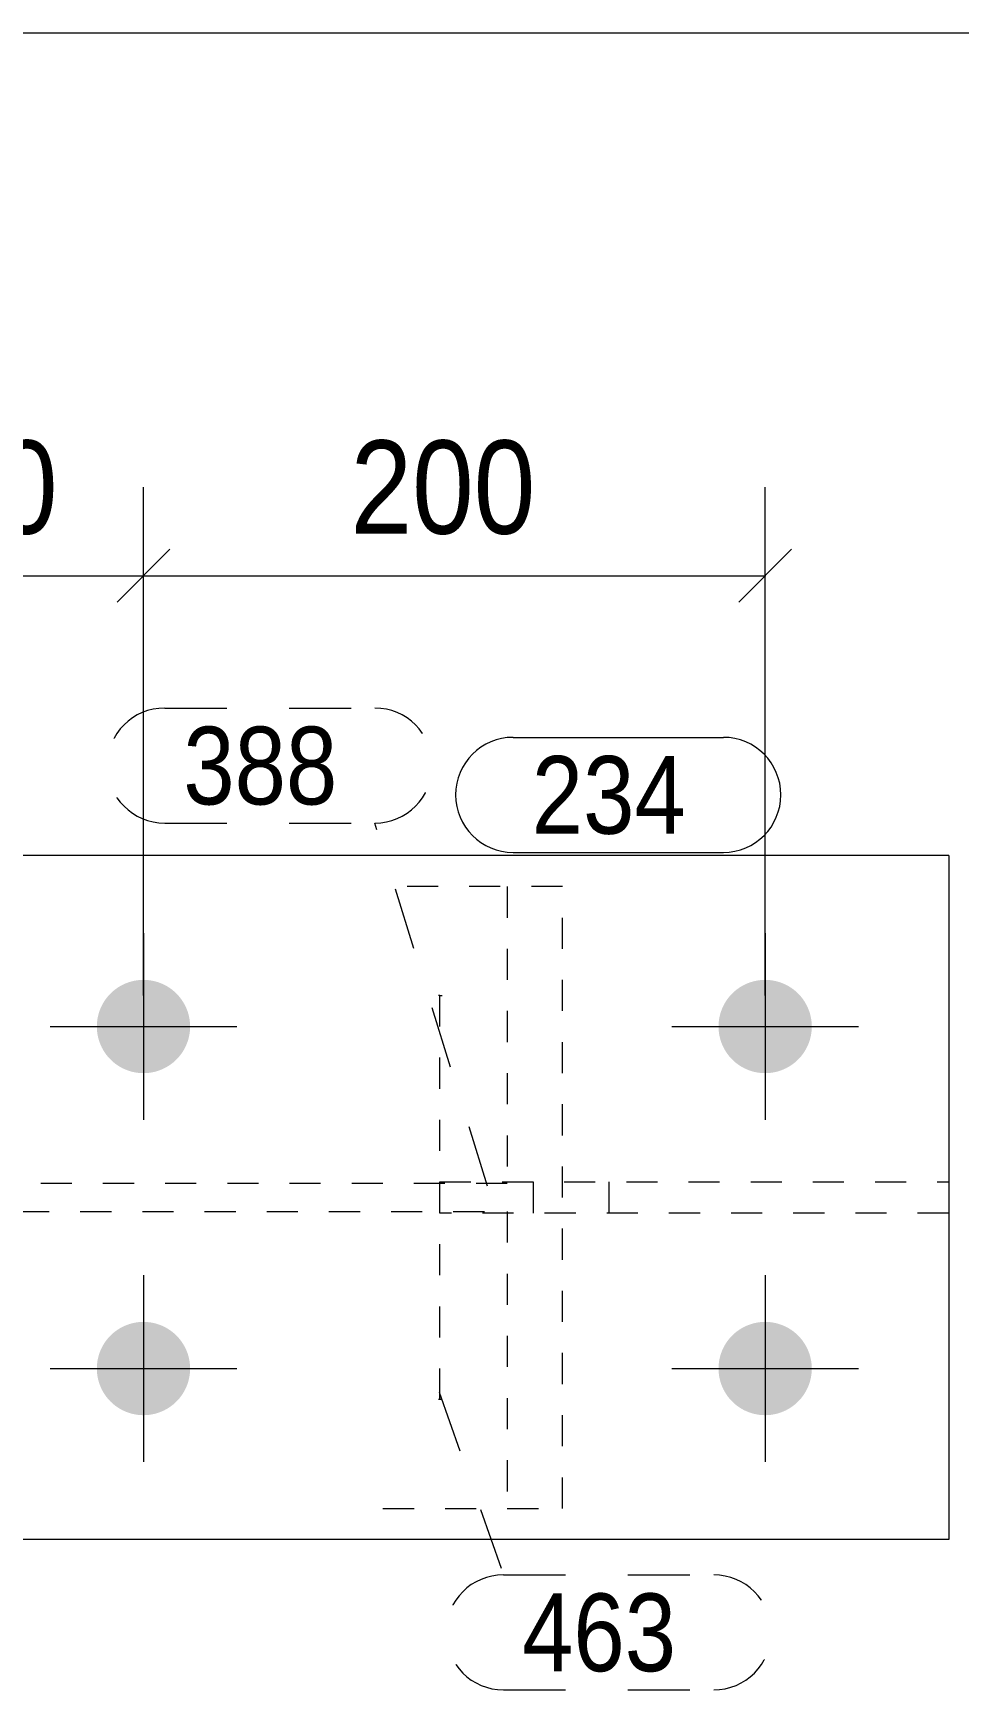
# Model space of a CAD drawing. Header units: millimetres. Extents: x 2 to 579, y 1 to 825.
# Drawn here: x 326.3 to 356, y 771.7 to 825 of the extents above; entities that cross this region are included whole.
import ezdxf

# ---------------------------------------------------------------- set-up
doc = ezdxf.new("R2010")
doc.units = ezdxf.units.MM
for name, pattern in [('XKITLINE00', [0]), ('XKITLINE01', [4, 1, -1, 1, -1]), ('XKITLINE02', [4, 2, -2])]:
    doc.linetypes.add(name, pattern=pattern)
for name, color, linetype, lineweight in [('Bolt', 3, 'Continuous', 0), ('Dimensions', 7, 'Continuous', 0), ('DrawingSheet', 5, 'Continuous', 0), ('Part', 2, 'Continuous', 0), ('PartMark', 7, 'Continuous', 0)]:
    doc.layers.add(name, color=color, linetype=linetype, lineweight=lineweight)
doc.styles.add('ARIAL', font='ARIAL.TTF')

# ---------------------------------------------------------------- blocks, each defined once
blk = doc.blocks.new('*A61')
at = {"layer": 'Bolt'}
for points in [[(329.846, 794.55), (329.883, 794.548), (329.92, 794.546), (329.956, 794.543), (329.993, 794.539), (330.029, 794.534), (330.066, 794.528), (330.102, 794.521), (330.138, 794.514), (330.174, 794.505), (330.209, 794.496), (330.245, 794.485), (330.28, 794.474), (330.315, 794.462), (330.349, 794.449), (330.383, 794.436), (330.417, 794.421), (330.451, 794.406), (330.484, 794.39), (330.516, 794.373), (330.549, 794.355), (330.58, 794.337), (330.612, 794.317), (330.643, 794.297), (330.673, 794.276), (330.703, 794.255), (330.732, 794.233), (330.761, 794.21), (330.789, 794.186), (330.817, 794.161), (330.844, 794.136), (330.87, 794.111), (330.896, 794.084), (330.921, 794.057), (330.945, 794.03), (330.969, 794.002), (330.992, 793.973), (331.014, 793.944), (331.036, 793.914), (331.056, 793.883), (331.077, 793.852), (331.096, 793.821), (331.114, 793.789), (331.132, 793.757), (331.149, 793.724), (331.165, 793.691), (331.181, 793.658), (331.195, 793.624), (331.209, 793.59), (331.222, 793.555), (331.234, 793.521), (331.245, 793.485), (331.255, 793.45), (331.264, 793.414), (331.273, 793.379), (331.28, 793.343), (331.287, 793.306), (331.293, 793.27), (331.298, 793.234), (331.302, 793.197), (331.305, 793.16), (331.307, 793.124), (331.309, 793.087), (331.309, 793.05), (331.309, 793.013), (331.307, 792.976), (331.305, 792.94), (331.302, 792.903), (331.298, 792.866), (331.293, 792.83), (331.287, 792.794), (331.28, 792.757), (331.273, 792.721), (331.264, 792.686), (331.255, 792.65), (331.245, 792.615), (331.234, 792.579), (331.222, 792.545), (331.209, 792.51), (331.195, 792.476), (331.181, 792.442), (331.165, 792.409), (331.149, 792.376), (331.132, 792.343), (331.114, 792.311), (331.096, 792.279), (331.077, 792.248), (331.056, 792.217), (331.036, 792.186), (331.014, 792.156), (330.992, 792.127), (330.969, 792.098), (330.945, 792.07), (330.921, 792.043), (330.896, 792.016), (330.87, 791.989), (330.844, 791.964), (330.817, 791.939), (330.789, 791.914), (330.761, 791.89), (330.732, 791.867), (330.703, 791.845), (330.673, 791.824), (330.643, 791.803), (330.612, 791.783), (330.58, 791.763), (330.549, 791.745), (330.516, 791.727), (330.484, 791.71), (330.451, 791.694), (330.417, 791.679), (330.383, 791.664), (330.349, 791.651), (330.315, 791.638), (330.28, 791.626), (330.245, 791.615), (330.209, 791.604), (330.174, 791.595), (330.138, 791.586), (330.102, 791.579), (330.066, 791.572), (330.029, 791.566), (329.993, 791.561), (329.956, 791.557), (329.92, 791.554), (329.883, 791.552), (329.846, 791.55), (329.809, 791.55), (329.772, 791.55), (329.736, 791.552), (329.699, 791.554), (329.662, 791.557), (329.626, 791.561), (329.589, 791.566), (329.553, 791.572), (329.517, 791.579), (329.481, 791.586), (329.445, 791.595), (329.409, 791.604), (329.374, 791.615), (329.339, 791.626), (329.304, 791.638), (329.269, 791.651), (329.235, 791.664), (329.201, 791.679), (329.168, 791.694), (329.135, 791.71), (329.102, 791.727), (329.07, 791.745), (329.038, 791.763), (329.007, 791.783), (328.976, 791.803), (328.946, 791.824), (328.916, 791.845), (328.886, 791.867), (328.858, 791.89), (328.829, 791.914), (328.802, 791.939), (328.775, 791.964), (328.749, 791.989), (328.723, 792.016), (328.698, 792.043), (328.673, 792.07), (328.65, 792.098), (328.627, 792.127), (328.604, 792.156), (328.583, 792.186), (328.562, 792.217), (328.542, 792.248), (328.523, 792.279), (328.504, 792.311), (328.486, 792.343), (328.469, 792.376), (328.453, 792.409), (328.438, 792.442), (328.423, 792.476), (328.41, 792.51), (328.397, 792.545), (328.385, 792.579), (328.374, 792.615), (328.364, 792.65), (328.354, 792.686), (328.346, 792.721), (328.338, 792.757), (328.331, 792.794), (328.325, 792.83), (328.321, 792.866), (328.316, 792.903), (328.313, 792.94), (328.311, 792.976), (328.31, 793.013), (328.309, 793.05), (328.31, 793.087), (328.311, 793.124), (328.313, 793.16), (328.316, 793.197), (328.321, 793.234), (328.325, 793.27), (328.331, 793.306), (328.338, 793.343), (328.346, 793.379), (328.354, 793.414), (328.364, 793.45), (328.374, 793.485), (328.385, 793.521), (328.397, 793.555), (328.41, 793.59), (328.423, 793.624), (328.438, 793.658), (328.453, 793.691), (328.469, 793.724), (328.486, 793.757), (328.504, 793.789), (328.523, 793.821), (328.542, 793.852), (328.562, 793.883), (328.583, 793.914), (328.604, 793.944), (328.627, 793.973), (328.65, 794.002), (328.673, 794.03), (328.698, 794.057), (328.723, 794.084), (328.749, 794.111), (328.775, 794.136), (328.802, 794.161), (328.829, 794.186), (328.858, 794.21), (328.886, 794.233), (328.916, 794.255), (328.946, 794.276), (328.976, 794.297), (329.007, 794.317), (329.038, 794.337), (329.07, 794.355), (329.102, 794.373), (329.135, 794.39), (329.168, 794.406), (329.201, 794.421), (329.235, 794.436), (329.269, 794.449), (329.304, 794.462), (329.339, 794.474), (329.374, 794.485), (329.409, 794.496), (329.445, 794.505), (329.481, 794.514), (329.517, 794.521), (329.553, 794.528), (329.589, 794.534), (329.626, 794.539), (329.662, 794.543), (329.699, 794.546), (329.736, 794.548), (329.772, 794.55), (329.809, 794.55)], [(349.846, 794.55), (349.883, 794.548), (349.92, 794.546), (349.956, 794.543), (349.993, 794.539), (350.029, 794.534), (350.066, 794.528), (350.102, 794.521), (350.138, 794.514), (350.174, 794.505), (350.209, 794.496), (350.245, 794.485), (350.28, 794.474), (350.315, 794.462), (350.349, 794.449), (350.383, 794.436), (350.417, 794.421), (350.451, 794.406), (350.484, 794.39), (350.516, 794.373), (350.549, 794.355), (350.58, 794.337), (350.612, 794.317), (350.643, 794.297), (350.673, 794.276), (350.703, 794.255), (350.732, 794.233), (350.761, 794.21), (350.789, 794.186), (350.817, 794.161), (350.844, 794.136), (350.87, 794.111), (350.896, 794.084), (350.921, 794.057), (350.945, 794.03), (350.969, 794.002), (350.992, 793.973), (351.014, 793.944), (351.036, 793.914), (351.056, 793.883), (351.077, 793.852), (351.096, 793.821), (351.114, 793.789), (351.132, 793.757), (351.149, 793.724), (351.165, 793.691), (351.181, 793.658), (351.195, 793.624), (351.209, 793.59), (351.222, 793.555), (351.234, 793.521), (351.245, 793.485), (351.255, 793.45), (351.264, 793.414), (351.273, 793.379), (351.28, 793.343), (351.287, 793.306), (351.293, 793.27), (351.298, 793.234), (351.302, 793.197), (351.305, 793.16), (351.307, 793.124), (351.309, 793.087), (351.309, 793.05), (351.309, 793.013), (351.307, 792.976), (351.305, 792.94), (351.302, 792.903), (351.298, 792.866), (351.293, 792.83), (351.287, 792.794), (351.28, 792.757), (351.273, 792.721), (351.264, 792.686), (351.255, 792.65), (351.245, 792.615), (351.234, 792.579), (351.222, 792.545), (351.209, 792.51), (351.195, 792.476), (351.181, 792.442), (351.165, 792.409), (351.149, 792.376), (351.132, 792.343), (351.114, 792.311), (351.096, 792.279), (351.077, 792.248), (351.056, 792.217), (351.036, 792.186), (351.014, 792.156), (350.992, 792.127), (350.969, 792.098), (350.945, 792.07), (350.921, 792.043), (350.896, 792.016), (350.87, 791.989), (350.844, 791.964), (350.817, 791.939), (350.789, 791.914), (350.761, 791.89), (350.732, 791.867), (350.703, 791.845), (350.673, 791.824), (350.643, 791.803), (350.612, 791.783), (350.58, 791.763), (350.549, 791.745), (350.516, 791.727), (350.484, 791.71), (350.451, 791.694), (350.417, 791.679), (350.383, 791.664), (350.349, 791.651), (350.315, 791.638), (350.28, 791.626), (350.245, 791.615), (350.209, 791.604), (350.174, 791.595), (350.138, 791.586), (350.102, 791.579), (350.066, 791.572), (350.029, 791.566), (349.993, 791.561), (349.956, 791.557), (349.92, 791.554), (349.883, 791.552), (349.846, 791.55), (349.809, 791.55), (349.772, 791.55), (349.736, 791.552), (349.699, 791.554), (349.662, 791.557), (349.626, 791.561), (349.589, 791.566), (349.553, 791.572), (349.517, 791.579), (349.481, 791.586), (349.445, 791.595), (349.409, 791.604), (349.374, 791.615), (349.339, 791.626), (349.304, 791.638), (349.269, 791.651), (349.235, 791.664), (349.201, 791.679), (349.168, 791.694), (349.135, 791.71), (349.102, 791.727), (349.07, 791.745), (349.038, 791.763), (349.007, 791.783), (348.976, 791.803), (348.946, 791.824), (348.916, 791.845), (348.886, 791.867), (348.858, 791.89), (348.829, 791.914), (348.802, 791.939), (348.775, 791.964), (348.749, 791.989), (348.723, 792.016), (348.698, 792.043), (348.673, 792.07), (348.65, 792.098), (348.627, 792.127), (348.604, 792.156), (348.583, 792.186), (348.562, 792.217), (348.542, 792.248), (348.523, 792.279), (348.504, 792.311), (348.486, 792.343), (348.469, 792.376), (348.453, 792.409), (348.438, 792.442), (348.423, 792.476), (348.41, 792.51), (348.397, 792.545), (348.385, 792.579), (348.374, 792.615), (348.364, 792.65), (348.354, 792.686), (348.346, 792.721), (348.338, 792.757), (348.331, 792.794), (348.325, 792.83), (348.321, 792.866), (348.316, 792.903), (348.313, 792.94), (348.311, 792.976), (348.31, 793.013), (348.309, 793.05), (348.31, 793.087), (348.311, 793.124), (348.313, 793.16), (348.316, 793.197), (348.321, 793.234), (348.325, 793.27), (348.331, 793.306), (348.338, 793.343), (348.346, 793.379), (348.354, 793.414), (348.364, 793.45), (348.374, 793.485), (348.385, 793.521), (348.397, 793.555), (348.41, 793.59), (348.423, 793.624), (348.438, 793.658), (348.453, 793.691), (348.469, 793.724), (348.486, 793.757), (348.504, 793.789), (348.523, 793.821), (348.542, 793.852), (348.562, 793.883), (348.583, 793.914), (348.604, 793.944), (348.627, 793.973), (348.65, 794.002), (348.673, 794.03), (348.698, 794.057), (348.723, 794.084), (348.749, 794.111), (348.775, 794.136), (348.802, 794.161), (348.829, 794.186), (348.858, 794.21), (348.886, 794.233), (348.916, 794.255), (348.946, 794.276), (348.976, 794.297), (349.007, 794.317), (349.038, 794.337), (349.07, 794.355), (349.102, 794.373), (349.135, 794.39), (349.168, 794.406), (349.201, 794.421), (349.235, 794.436), (349.269, 794.449), (349.304, 794.462), (349.339, 794.474), (349.374, 794.485), (349.409, 794.496), (349.445, 794.505), (349.481, 794.514), (349.517, 794.521), (349.553, 794.528), (349.589, 794.534), (349.626, 794.539), (349.662, 794.543), (349.699, 794.546), (349.736, 794.548), (349.772, 794.55), (349.809, 794.55)], [(329.846, 783.55), (329.883, 783.548), (329.92, 783.546), (329.956, 783.543), (329.993, 783.539), (330.029, 783.534), (330.066, 783.528), (330.102, 783.521), (330.138, 783.514), (330.174, 783.505), (330.209, 783.496), (330.245, 783.485), (330.28, 783.474), (330.315, 783.462), (330.349, 783.449), (330.383, 783.436), (330.417, 783.421), (330.451, 783.406), (330.484, 783.39), (330.516, 783.373), (330.549, 783.355), (330.58, 783.337), (330.612, 783.317), (330.643, 783.297), (330.673, 783.276), (330.703, 783.255), (330.732, 783.233), (330.761, 783.21), (330.789, 783.186), (330.817, 783.161), (330.844, 783.136), (330.87, 783.111), (330.896, 783.084), (330.921, 783.057), (330.945, 783.03), (330.969, 783.002), (330.992, 782.973), (331.014, 782.944), (331.036, 782.914), (331.056, 782.883), (331.077, 782.852), (331.096, 782.821), (331.114, 782.789), (331.132, 782.757), (331.149, 782.724), (331.165, 782.691), (331.181, 782.658), (331.195, 782.624), (331.209, 782.59), (331.222, 782.555), (331.234, 782.521), (331.245, 782.485), (331.255, 782.45), (331.264, 782.414), (331.273, 782.379), (331.28, 782.343), (331.287, 782.306), (331.293, 782.27), (331.298, 782.234), (331.302, 782.197), (331.305, 782.16), (331.307, 782.124), (331.309, 782.087), (331.309, 782.05), (331.309, 782.013), (331.307, 781.976), (331.305, 781.94), (331.302, 781.903), (331.298, 781.866), (331.293, 781.83), (331.287, 781.794), (331.28, 781.757), (331.273, 781.721), (331.264, 781.686), (331.255, 781.65), (331.245, 781.615), (331.234, 781.579), (331.222, 781.545), (331.209, 781.51), (331.195, 781.476), (331.181, 781.442), (331.165, 781.409), (331.149, 781.376), (331.132, 781.343), (331.114, 781.311), (331.096, 781.279), (331.077, 781.248), (331.056, 781.217), (331.036, 781.186), (331.014, 781.156), (330.992, 781.127), (330.969, 781.098), (330.945, 781.07), (330.921, 781.043), (330.896, 781.016), (330.87, 780.989), (330.844, 780.964), (330.817, 780.939), (330.789, 780.914), (330.761, 780.89), (330.732, 780.867), (330.703, 780.845), (330.673, 780.824), (330.643, 780.803), (330.612, 780.783), (330.58, 780.763), (330.549, 780.745), (330.516, 780.727), (330.484, 780.71), (330.451, 780.694), (330.417, 780.679), (330.383, 780.664), (330.349, 780.651), (330.315, 780.638), (330.28, 780.626), (330.245, 780.615), (330.209, 780.604), (330.174, 780.595), (330.138, 780.586), (330.102, 780.579), (330.066, 780.572), (330.029, 780.566), (329.993, 780.561), (329.956, 780.557), (329.92, 780.554), (329.883, 780.552), (329.846, 780.55), (329.809, 780.55), (329.772, 780.55), (329.736, 780.552), (329.699, 780.554), (329.662, 780.557), (329.626, 780.561), (329.589, 780.566), (329.553, 780.572), (329.517, 780.579), (329.481, 780.586), (329.445, 780.595), (329.409, 780.604), (329.374, 780.615), (329.339, 780.626), (329.304, 780.638), (329.269, 780.651), (329.235, 780.664), (329.201, 780.679), (329.168, 780.694), (329.135, 780.71), (329.102, 780.727), (329.07, 780.745), (329.038, 780.763), (329.007, 780.783), (328.976, 780.803), (328.946, 780.824), (328.916, 780.845), (328.886, 780.867), (328.858, 780.89), (328.829, 780.914), (328.802, 780.939), (328.775, 780.964), (328.749, 780.989), (328.723, 781.016), (328.698, 781.043), (328.673, 781.07), (328.65, 781.098), (328.627, 781.127), (328.604, 781.156), (328.583, 781.186), (328.562, 781.217), (328.542, 781.248), (328.523, 781.279), (328.504, 781.311), (328.486, 781.343), (328.469, 781.376), (328.453, 781.409), (328.438, 781.442), (328.423, 781.476), (328.41, 781.51), (328.397, 781.545), (328.385, 781.579), (328.374, 781.615), (328.364, 781.65), (328.354, 781.686), (328.346, 781.721), (328.338, 781.757), (328.331, 781.794), (328.325, 781.83), (328.321, 781.866), (328.316, 781.903), (328.313, 781.94), (328.311, 781.976), (328.31, 782.013), (328.309, 782.05), (328.31, 782.087), (328.311, 782.124), (328.313, 782.16), (328.316, 782.197), (328.321, 782.234), (328.325, 782.27), (328.331, 782.306), (328.338, 782.343), (328.346, 782.379), (328.354, 782.414), (328.364, 782.45), (328.374, 782.485), (328.385, 782.521), (328.397, 782.555), (328.41, 782.59), (328.423, 782.624), (328.438, 782.658), (328.453, 782.691), (328.469, 782.724), (328.486, 782.757), (328.504, 782.789), (328.523, 782.821), (328.542, 782.852), (328.562, 782.883), (328.583, 782.914), (328.604, 782.944), (328.627, 782.973), (328.65, 783.002), (328.673, 783.03), (328.698, 783.057), (328.723, 783.084), (328.749, 783.111), (328.775, 783.136), (328.802, 783.161), (328.829, 783.186), (328.858, 783.21), (328.886, 783.233), (328.916, 783.255), (328.946, 783.276), (328.976, 783.297), (329.007, 783.317), (329.038, 783.337), (329.07, 783.355), (329.102, 783.373), (329.135, 783.39), (329.168, 783.406), (329.201, 783.421), (329.235, 783.436), (329.269, 783.449), (329.304, 783.462), (329.339, 783.474), (329.374, 783.485), (329.409, 783.496), (329.445, 783.505), (329.481, 783.514), (329.517, 783.521), (329.553, 783.528), (329.589, 783.534), (329.626, 783.539), (329.662, 783.543), (329.699, 783.546), (329.736, 783.548), (329.772, 783.55), (329.809, 783.55)], [(349.846, 783.55), (349.883, 783.548), (349.92, 783.546), (349.956, 783.543), (349.993, 783.539), (350.029, 783.534), (350.066, 783.528), (350.102, 783.521), (350.138, 783.514), (350.174, 783.505), (350.209, 783.496), (350.245, 783.485), (350.28, 783.474), (350.315, 783.462), (350.349, 783.449), (350.383, 783.436), (350.417, 783.421), (350.451, 783.406), (350.484, 783.39), (350.516, 783.373), (350.549, 783.355), (350.58, 783.337), (350.612, 783.317), (350.643, 783.297), (350.673, 783.276), (350.703, 783.255), (350.732, 783.233), (350.761, 783.21), (350.789, 783.186), (350.817, 783.161), (350.844, 783.136), (350.87, 783.111), (350.896, 783.084), (350.921, 783.057), (350.945, 783.03), (350.969, 783.002), (350.992, 782.973), (351.014, 782.944), (351.036, 782.914), (351.056, 782.883), (351.077, 782.852), (351.096, 782.821), (351.114, 782.789), (351.132, 782.757), (351.149, 782.724), (351.165, 782.691), (351.181, 782.658), (351.195, 782.624), (351.209, 782.59), (351.222, 782.555), (351.234, 782.521), (351.245, 782.485), (351.255, 782.45), (351.264, 782.414), (351.273, 782.379), (351.28, 782.343), (351.287, 782.306), (351.293, 782.27), (351.298, 782.234), (351.302, 782.197), (351.305, 782.16), (351.307, 782.124), (351.309, 782.087), (351.309, 782.05), (351.309, 782.013), (351.307, 781.976), (351.305, 781.94), (351.302, 781.903), (351.298, 781.866), (351.293, 781.83), (351.287, 781.794), (351.28, 781.757), (351.273, 781.721), (351.264, 781.686), (351.255, 781.65), (351.245, 781.615), (351.234, 781.579), (351.222, 781.545), (351.209, 781.51), (351.195, 781.476), (351.181, 781.442), (351.165, 781.409), (351.149, 781.376), (351.132, 781.343), (351.114, 781.311), (351.096, 781.279), (351.077, 781.248), (351.056, 781.217), (351.036, 781.186), (351.014, 781.156), (350.992, 781.127), (350.969, 781.098), (350.945, 781.07), (350.921, 781.043), (350.896, 781.016), (350.87, 780.989), (350.844, 780.964), (350.817, 780.939), (350.789, 780.914), (350.761, 780.89), (350.732, 780.867), (350.703, 780.845), (350.673, 780.824), (350.643, 780.803), (350.612, 780.783), (350.58, 780.763), (350.549, 780.745), (350.516, 780.727), (350.484, 780.71), (350.451, 780.694), (350.417, 780.679), (350.383, 780.664), (350.349, 780.651), (350.315, 780.638), (350.28, 780.626), (350.245, 780.615), (350.209, 780.604), (350.174, 780.595), (350.138, 780.586), (350.102, 780.579), (350.066, 780.572), (350.029, 780.566), (349.993, 780.561), (349.956, 780.557), (349.92, 780.554), (349.883, 780.552), (349.846, 780.55), (349.809, 780.55), (349.772, 780.55), (349.736, 780.552), (349.699, 780.554), (349.662, 780.557), (349.626, 780.561), (349.589, 780.566), (349.553, 780.572), (349.517, 780.579), (349.481, 780.586), (349.445, 780.595), (349.409, 780.604), (349.374, 780.615), (349.339, 780.626), (349.304, 780.638), (349.269, 780.651), (349.235, 780.664), (349.201, 780.679), (349.168, 780.694), (349.135, 780.71), (349.102, 780.727), (349.07, 780.745), (349.038, 780.763), (349.007, 780.783), (348.976, 780.803), (348.946, 780.824), (348.916, 780.845), (348.886, 780.867), (348.858, 780.89), (348.829, 780.914), (348.802, 780.939), (348.775, 780.964), (348.749, 780.989), (348.723, 781.016), (348.698, 781.043), (348.673, 781.07), (348.65, 781.098), (348.627, 781.127), (348.604, 781.156), (348.583, 781.186), (348.562, 781.217), (348.542, 781.248), (348.523, 781.279), (348.504, 781.311), (348.486, 781.343), (348.469, 781.376), (348.453, 781.409), (348.438, 781.442), (348.423, 781.476), (348.41, 781.51), (348.397, 781.545), (348.385, 781.579), (348.374, 781.615), (348.364, 781.65), (348.354, 781.686), (348.346, 781.721), (348.338, 781.757), (348.331, 781.794), (348.325, 781.83), (348.321, 781.866), (348.316, 781.903), (348.313, 781.94), (348.311, 781.976), (348.31, 782.013), (348.309, 782.05), (348.31, 782.087), (348.311, 782.124), (348.313, 782.16), (348.316, 782.197), (348.321, 782.234), (348.325, 782.27), (348.331, 782.306), (348.338, 782.343), (348.346, 782.379), (348.354, 782.414), (348.364, 782.45), (348.374, 782.485), (348.385, 782.521), (348.397, 782.555), (348.41, 782.59), (348.423, 782.624), (348.438, 782.658), (348.453, 782.691), (348.469, 782.724), (348.486, 782.757), (348.504, 782.789), (348.523, 782.821), (348.542, 782.852), (348.562, 782.883), (348.583, 782.914), (348.604, 782.944), (348.627, 782.973), (348.65, 783.002), (348.673, 783.03), (348.698, 783.057), (348.723, 783.084), (348.749, 783.111), (348.775, 783.136), (348.802, 783.161), (348.829, 783.186), (348.858, 783.21), (348.886, 783.233), (348.916, 783.255), (348.946, 783.276), (348.976, 783.297), (349.007, 783.317), (349.038, 783.337), (349.07, 783.355), (349.102, 783.373), (349.135, 783.39), (349.168, 783.406), (349.201, 783.421), (349.235, 783.436), (349.269, 783.449), (349.304, 783.462), (349.339, 783.474), (349.374, 783.485), (349.409, 783.496), (349.445, 783.505), (349.481, 783.514), (349.517, 783.521), (349.553, 783.528), (349.589, 783.534), (349.626, 783.539), (349.662, 783.543), (349.699, 783.546), (349.736, 783.548), (349.772, 783.55), (349.809, 783.55)]]:
    blk.add_hatch(color=3, dxfattribs=at).paths.add_polyline_path(points, flags=17)
at = {"layer": 'Bolt', "color": 3, "linetype": 'XKITLINE00', "lineweight": 0}
for p, q in [((329.809, 796.05), (329.809, 790.05)), ((349.809, 796.05), (349.809, 790.05)), ((326.809, 793.05), (332.809, 793.05)), ((346.809, 793.05), (352.809, 793.05)), ((329.809, 785.05), (329.809, 779.05)), ((349.809, 785.05), (349.809, 779.05)), ((326.809, 782.05), (332.809, 782.05)), ((346.809, 782.05), (352.809, 782.05))]:
    blk.add_line(p, q, dxfattribs=at)
blk = doc.blocks.new('*A64')
at = {"layer": 'Part', "color": 7, "linetype": 'XKITLINE01', "lineweight": 0}
for p, q in [((343.289, 797.55), (337.513, 797.55)), ((341.507, 797.55), (341.507, 788)), ((343.289, 777.55), (343.289, 797.55)), ((341.507, 788), (283.776, 788)), ((283.776, 787.1), (341.507, 787.1)), ((341.507, 787.1), (341.507, 777.55)), ((337.513, 777.55), (343.289, 777.55))]:
    blk.add_line(p, q, dxfattribs=at)
blk = doc.blocks.new('*A65')
at = {"layer": 'Part', "color": 2, "linetype": 'XKITLINE00', "lineweight": 0}
for p, q in [((355.714, 798.55), (222.713, 798.55)), ((355.714, 798.55), (355.714, 776.55)), ((355.714, 776.55), (222.713, 776.55))]:
    blk.add_line(p, q, dxfattribs=at)
blk = doc.blocks.new('*A66')
at = {"layer": 'Part', "color": 7, "linetype": 'XKITLINE01', "lineweight": 0}
for p, q in [((339.344, 794.05), (339.296, 794.05)), ((339.344, 781.05), (339.344, 794.05)), ((339.344, 794.05), (339.423, 794.05)), ((339.344, 781.05), (339.296, 781.05)), ((339.423, 781.05), (339.344, 781.05))]:
    blk.add_line(p, q, dxfattribs=at)
blk = doc.blocks.new('*A68')
at = {"layer": 'Part', "color": 7, "linetype": 'XKITLINE01', "lineweight": 0}
for p, q in [((339.344, 788.05), (339.423, 788.05)), ((339.344, 787.05), (339.344, 788.05)), ((339.344, 788.05), (355.714, 788.05)), ((342.361, 787.05), (342.361, 788.05)), ((344.789, 787.05), (344.789, 788.05)), ((355.714, 788.05), (355.714, 787.05)), ((355.714, 787.05), (339.344, 787.05))]:
    blk.add_line(p, q, dxfattribs=at)
blk = doc.blocks.new('*A72')
at = {"layer": 'DrawingSheet', "color": 5, "linetype": 'XKITLINE00', "lineweight": 0}
blk.add_line((579, 825), (5, 825), dxfattribs=at)
blk = doc.blocks.new('*A190')
at = {"layer": 'Dimensions', "color": 7, "linetype": 'XKITLINE00', "lineweight": 0}
for p, q in [((320.809, 794.05), (320.809, 810.4)), ((329.809, 794.05), (329.809, 810.4)), ((321.658, 808.399), (319.961, 806.701)), ((330.658, 808.399), (328.961, 806.701)), ((320.809, 807.55), (329.809, 807.55))]:
    blk.add_line(p, q, dxfattribs=at)
at = {"layer": 'Dimensions', "color": 3}
for p in [(320.809, 807.55), (329.809, 807.55)]:
    blk.add_point(p, dxfattribs=at)
at = {"layer": 'Dimensions', "color": 3, "style": 'ARIAL', "width": 0.85}
blk.add_text('90', height=3, dxfattribs=at).set_placement((323.084, 808.9))
blk = doc.blocks.new('*A191')
at = {"layer": 'Dimensions', "color": 7, "linetype": 'XKITLINE00', "lineweight": 0}
for p, q in [((329.809, 794.05), (329.809, 810.4)), ((349.809, 794.05), (349.809, 810.4)), ((330.658, 808.399), (328.961, 806.701)), ((350.658, 808.399), (348.961, 806.701)), ((329.809, 807.55), (349.809, 807.55))]:
    blk.add_line(p, q, dxfattribs=at)
at = {"layer": 'Dimensions', "color": 3}
for p in [(329.809, 807.55), (349.809, 807.55)]:
    blk.add_point(p, dxfattribs=at)
at = {"layer": 'Dimensions', "color": 3, "style": 'ARIAL', "width": 0.85}
blk.add_text('200', height=3, dxfattribs=at).set_placement((336.472, 808.9))
blk = doc.blocks.new('*A196')
at = {"layer": 'PartMark', "color": 7, "linetype": 'XKITLINE02', "lineweight": 0}
for p, q in [((330.491, 803.293), (337.254, 803.293)), ((330.491, 799.593), (337.254, 799.593)), ((340.877, 787.919), (337.254, 799.593))]:
    blk.add_line(p, q, dxfattribs=at)
for centre, start, end in [((330.491, 801.443), 90, 270), ((337.254, 801.443), 270, 90)]:
    blk.add_arc(centre, 1.85, start, end, dxfattribs=at)
at = {"layer": 'PartMark', "color": 3, "style": 'ARIAL', "width": 0.85}
blk.add_text('388', height=2.5, dxfattribs=at).set_placement((331.091, 800.193))
blk = doc.blocks.new('*A198')
at = {"layer": 'PartMark', "color": 7, "linetype": 'XKITLINE02', "lineweight": 0}
for p, q in [((339.32, 781.293), (341.39, 775.415)), ((341.39, 775.415), (348.153, 775.415)), ((341.39, 771.715), (348.153, 771.715))]:
    blk.add_line(p, q, dxfattribs=at)
for centre, start, end in [((341.39, 773.565), 90, 270), ((348.153, 773.565), 270, 90)]:
    blk.add_arc(centre, 1.85, start, end, dxfattribs=at)
at = {"layer": 'PartMark', "color": 3, "style": 'ARIAL', "width": 0.85}
blk.add_text('463', height=2.5, dxfattribs=at).set_placement((341.99, 772.315))
blk = doc.blocks.new('*A199')
at = {"layer": 'PartMark', "color": 7, "linetype": 'XKITLINE00', "lineweight": 0}
for p, q in [((341.702, 802.35), (348.464, 802.35)), ((341.702, 798.65), (348.464, 798.65))]:
    blk.add_line(p, q, dxfattribs=at)
for centre, start, end in [((341.702, 800.5), 90, 270), ((348.464, 800.5), 270, 90)]:
    blk.add_arc(centre, 1.85, start, end, dxfattribs=at)
at = {"layer": 'PartMark', "color": 3, "style": 'ARIAL', "width": 0.85}
blk.add_text('234', height=2.5, dxfattribs=at).set_placement((342.302, 799.25))

msp = doc.modelspace()

# ---------------------------------------------------------------- block references
at = {"lineweight": 0}
for name in ['*A72', '*A190', '*A191', '*A196', '*A199', '*A65', '*A61', '*A66', '*A68', '*A198']:
    msp.add_blockref(name, (0, 0), dxfattribs=at)
at = {"layer": 'Part', "lineweight": 0}
msp.add_blockref('*A64', (0, 0), dxfattribs=at)

doc.saveas('drawing.dxf')
